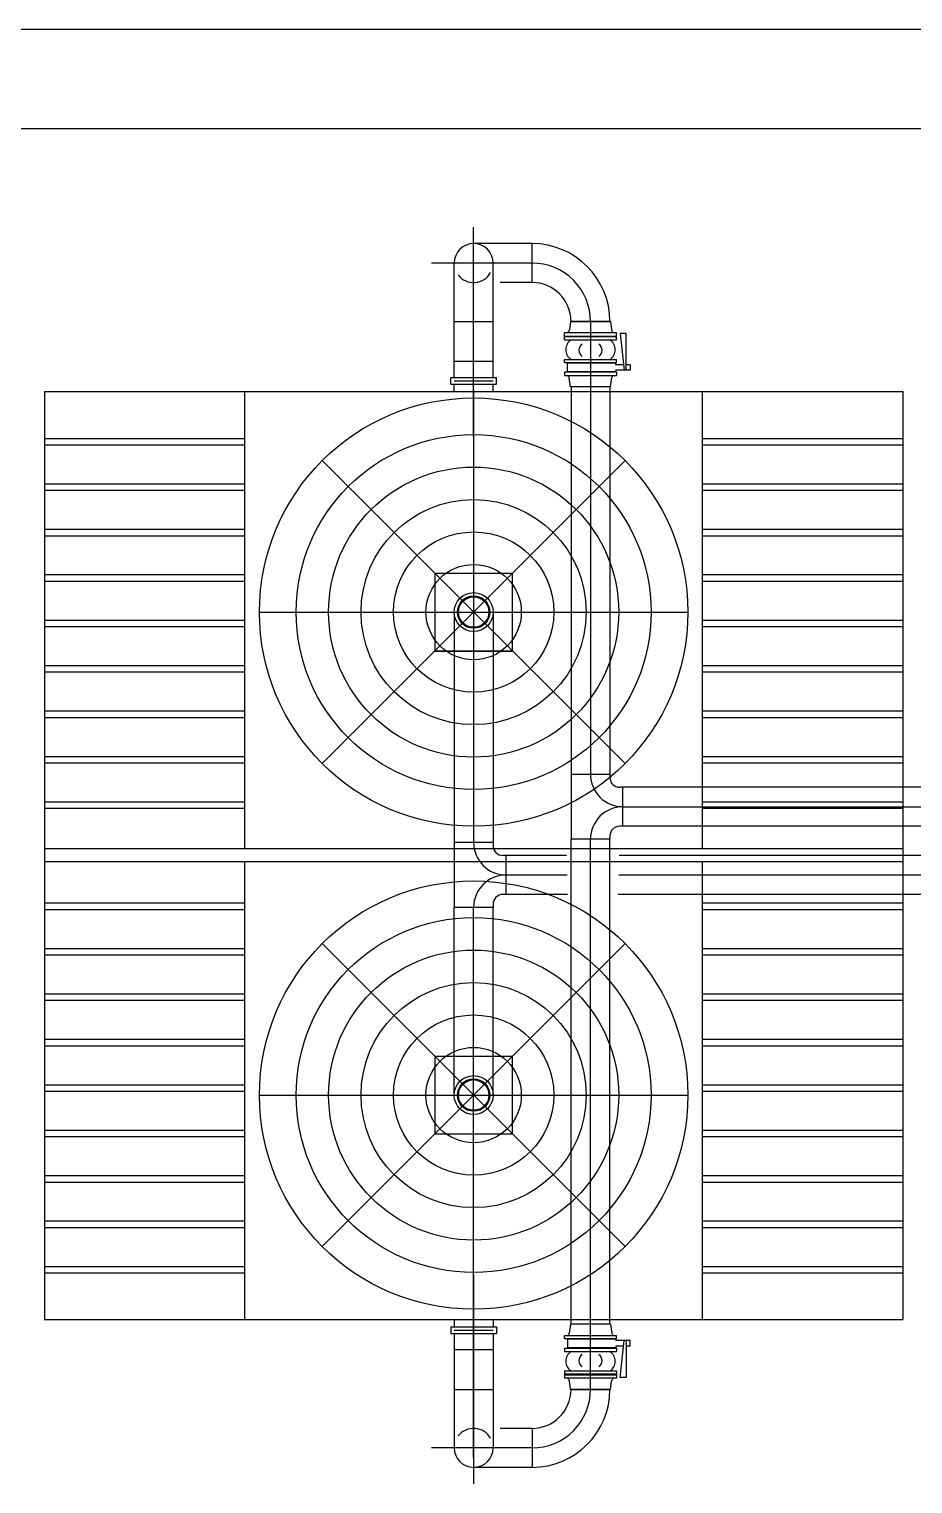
# Model space of a CAD drawing. Extents: x 0 to 1008, y 0 to 720.
# Drawn here: x 198.9 to 471.2, y 271.7 to 720 of the extents above; entities that cross this region are included whole.
import ezdxf

# ---------------------------------------------------------------- set-up
doc = ezdxf.new("R2010")
doc.units = 0
doc.header["$LTSCALE"] = 12.5
doc.linetypes.add('CENTER2', pattern=[0])
doc.linetypes.add('HIDDEN', pattern=[0])
doc.layers.get('0').update_dxf_attribs({"linetype": 'CONTINUOUS'})
for name, color, linetype in [('CWS', 5, 'CONTINUOUS'), ('MEQUIP', 4, 'CONTINUOUS'), ('PIPECL', 9, 'CENTER2'), ('TITLEBLK', 7, 'CONTINUOUS')]:
    doc.layers.add(name, color=color, linetype=linetype)

msp = doc.modelspace()

# ---------------------------------------------------------------- linework, layer by layer
at = {"color": 0}
msp.add_line((0, 720), (1008, 720), dxfattribs=at)
at = {"layer": 'CWS', "color": 0}
for p, q in [((353.88, 653.9), (335.88, 653.9)), ((353.88, 641.9), (353.88, 653.9)), ((329.88, 629.9), (329.88, 647.9)), ((341.88, 629.9), (341.88, 647.9)), ((353.88, 641.9), (344.02, 641.9)), ((329.88, 612.62), (329.88, 629.9)), ((329.88, 629.9), (341.88, 629.9)), ((341.88, 612.62), (341.88, 629.9)), ((365.69, 629.9), (365.39, 627.32)), ((365.69, 629.9), (365.39, 627.32)), ((378.07, 629.9), (365.69, 629.9)), ((378.07, 629.9), (365.69, 629.9)), ((366.07, 629.9), (378.07, 629.9)), ((366.07, 629.9), (378.07, 629.9)), ((378.07, 629.9), (378.36, 627.32)), ((378.07, 629.9), (378.36, 627.32)), ((379.88, 626.4), (363.88, 626.4)), ((379.88, 626.4), (363.88, 626.4)), ((379.88, 626.4), (363.88, 626.4)), ((379.88, 626.4), (363.88, 626.4)), ((379.88, 626.4), (363.88, 626.4)), ((379.88, 626.4), (363.88, 626.4)), ((363.88, 625.4), (363.88, 626.4)), ((363.88, 625.4), (363.88, 626.4)), ((363.88, 625.4), (379.88, 625.4)), ((363.88, 625.4), (379.88, 625.4)), ((379.88, 625.21), (363.88, 625.21)), ((379.88, 625.21), (363.88, 625.21)), ((379.88, 625.21), (363.88, 625.21)), ((379.88, 625.21), (363.88, 625.21)), ((379.88, 625.21), (363.88, 625.21)), ((379.88, 625.21), (363.88, 625.21)), ((363.88, 624.21), (363.88, 625.21)), ((363.88, 624.21), (363.88, 625.21)), ((363.88, 624.21), (379.88, 624.21)), ((363.88, 624.21), (379.88, 624.21)), ((379.88, 625.4), (379.88, 626.4)), ((379.88, 625.4), (379.88, 626.4)), ((379.88, 624.21), (379.88, 625.21)), ((379.88, 624.21), (379.88, 625.21)), ((381.01, 626.19), (382.26, 614.85)), ((382.87, 626.19), (381.01, 626.19)), ((382.87, 626.19), (381.01, 626.19)), ((381.01, 626.19), (382.26, 614.85)), ((382.87, 614.85), (382.87, 626.19)), ((382.87, 614.85), (382.87, 626.19)), ((329.88, 617.62), (341.88, 617.62)), ((363.88, 618.21), (379.88, 618.21)), ((363.88, 618.21), (379.88, 618.21)), ((363.88, 617.21), (363.88, 618.21)), ((363.88, 617.21), (363.88, 618.21)), ((363.88, 617.21), (379.88, 617.21)), ((363.88, 617.21), (379.88, 617.21)), ((363.88, 617.21), (379.88, 617.21)), ((363.88, 617.21), (379.88, 617.21)), ((379.88, 614.26), (363.88, 614.26)), ((379.88, 614.26), (363.88, 614.26)), ((363.88, 614.26), (363.88, 613.26)), ((363.88, 614.26), (363.88, 613.26)), ((379.7, 617.04), (364.77, 617.04)), ((379.7, 617.04), (364.77, 617.04)), ((364.77, 614.35), (364.77, 617.04)), ((364.77, 614.35), (364.77, 617.04)), ((379.7, 614.35), (364.77, 614.35)), ((379.7, 614.35), (364.77, 614.35)), ((379.7, 616.54), (379.7, 617.04)), ((379.7, 616.54), (379.7, 617.04)), ((382.08, 616.54), (379.7, 616.54)), ((382.08, 616.54), (379.7, 616.54)), ((379.7, 614.35), (379.7, 614.85)), ((384.09, 614.85), (379.7, 614.85)), ((384.09, 614.85), (379.7, 614.85)), ((379.7, 614.35), (379.7, 614.85)), ((379.88, 617.21), (379.88, 618.21)), ((379.88, 617.21), (379.88, 618.21)), ((379.88, 614.26), (379.88, 613.26)), ((379.88, 614.26), (379.88, 613.26)), ((384.09, 616.54), (382.87, 616.54)), ((384.09, 616.54), (382.87, 616.54)), ((384.09, 616.54), (384.09, 614.85)), ((384.09, 616.54), (384.09, 614.85)), ((328.88, 612.62), (342.88, 612.62)), ((328.88, 610.62), (328.88, 612.62)), ((328.88, 610.62), (342.88, 610.62)), ((329.88, 611.62), (341.88, 611.62)), ((342.88, 610.62), (342.88, 612.62)), ((363.88, 613.26), (379.88, 613.26)), ((363.88, 613.26), (379.88, 613.26)), ((363.88, 613.26), (379.88, 613.26)), ((363.88, 613.26), (379.88, 613.26)), ((363.88, 613.26), (379.88, 613.26)), ((363.88, 613.26), (379.88, 613.26)), ((365.69, 609.76), (365.36, 612.53)), ((365.69, 609.76), (365.36, 612.53)), ((378.07, 609.76), (365.69, 609.76)), ((378.07, 609.76), (365.69, 609.76)), ((365.88, 609.76), (365.88, 490.34)), ((377.88, 609.76), (377.88, 490.34)), ((378.07, 609.76), (378.5, 612.61)), ((378.07, 609.76), (378.5, 612.61)), ((329.88, 540.34), (329.88, 469.34)), ((341.88, 540.34), (341.88, 469.34)), ((365.88, 490.34), (365.88, 470.34)), ((377.88, 490.34), (365.88, 490.34)), ((377.88, 490.34), (377.88, 489.34)), ((381.88, 486.34), (380.88, 486.34)), ((478.48, 486.34), (381.88, 486.34)), ((381.88, 474.34), (381.88, 486.34)), ((377.88, 471.34), (377.88, 470.34)), ((381.88, 474.34), (380.88, 474.34)), ((478.48, 474.34), (381.88, 474.34)), ((329.88, 469.34), (329.88, 449.34)), ((341.88, 469.34), (329.88, 469.34)), ((341.88, 469.34), (341.88, 468.34)), ((365.88, 320.92), (365.88, 470.34)), ((377.88, 470.34), (365.88, 470.34)), ((377.88, 320.92), (377.88, 470.34)), ((345.88, 465.34), (344.88, 465.34)), ((364.47, 465.34), (345.88, 465.34)), ((345.88, 453.34), (345.88, 465.34)), ((478.27, 465.34), (380.73, 465.34)), ((345.88, 453.34), (344.88, 453.34)), ((364.83, 453.34), (345.88, 453.34)), ((478.45, 453.34), (380.37, 453.34)), ((329.88, 391.5), (329.88, 449.34)), ((341.88, 449.34), (329.88, 449.34)), ((341.88, 450.34), (341.88, 449.34)), ((341.88, 391.5), (341.88, 449.34)), ((328.88, 320.06), (342.88, 320.06)), ((328.88, 320.06), (328.88, 318.06)), ((329.88, 319.06), (341.88, 319.06)), ((342.88, 320.06), (342.88, 318.06)), ((365.69, 320.92), (365.36, 318.15)), ((365.69, 320.92), (365.36, 318.15)), ((378.07, 320.92), (365.69, 320.92)), ((378.07, 320.92), (365.69, 320.92)), ((378.07, 320.92), (378.5, 318.07)), ((378.07, 320.92), (378.5, 318.07)), ((328.88, 318.06), (342.88, 318.06)), ((329.88, 318.06), (329.88, 300.78)), ((341.88, 318.06), (341.88, 300.78)), ((363.88, 317.42), (379.88, 317.42)), ((363.88, 317.42), (379.88, 317.42)), ((363.88, 317.42), (379.88, 317.42)), ((363.88, 317.42), (379.88, 317.42)), ((363.88, 317.42), (379.88, 317.42)), ((363.88, 317.42), (379.88, 317.42)), ((363.88, 316.42), (363.88, 317.42)), ((363.88, 316.42), (363.88, 317.42)), ((379.88, 316.42), (363.88, 316.42)), ((379.88, 316.42), (363.88, 316.42)), ((379.7, 316.33), (364.77, 316.33)), ((379.7, 316.33), (364.77, 316.33)), ((364.77, 316.33), (364.77, 313.64)), ((364.77, 316.33), (364.77, 313.64)), ((379.7, 316.33), (379.7, 315.83)), ((379.7, 316.33), (379.7, 315.83)), ((384.09, 315.83), (379.7, 315.83)), ((384.09, 315.83), (379.7, 315.83)), ((382.08, 314.14), (379.7, 314.14)), ((382.08, 314.14), (379.7, 314.14)), ((379.7, 314.14), (379.7, 313.64)), ((379.7, 314.14), (379.7, 313.64)), ((379.88, 316.42), (379.88, 317.42)), ((379.88, 316.42), (379.88, 317.42)), ((381.01, 304.49), (382.26, 315.83)), ((381.01, 304.49), (382.26, 315.83)), ((382.87, 315.83), (382.87, 304.49)), ((382.87, 315.83), (382.87, 304.49)), ((384.09, 314.14), (382.87, 314.14)), ((384.09, 314.14), (382.87, 314.14)), ((384.09, 314.14), (384.09, 315.83)), ((384.09, 314.14), (384.09, 315.83)), ((329.88, 313.06), (341.88, 313.06)), ((363.88, 313.47), (379.88, 313.47)), ((363.88, 313.47), (379.88, 313.47)), ((363.88, 313.47), (379.88, 313.47)), ((363.88, 313.47), (379.88, 313.47)), ((363.88, 313.47), (363.88, 312.47)), ((363.88, 313.47), (363.88, 312.47)), ((363.88, 312.47), (379.88, 312.47)), ((363.88, 312.47), (379.88, 312.47)), ((379.7, 313.64), (364.77, 313.64)), ((379.7, 313.64), (364.77, 313.64)), ((379.88, 313.47), (379.88, 312.47)), ((379.88, 313.47), (379.88, 312.47)), ((363.88, 306.47), (379.88, 306.47)), ((363.88, 306.47), (379.88, 306.47)), ((363.88, 306.47), (363.88, 305.47)), ((363.88, 306.47), (363.88, 305.47)), ((379.88, 305.47), (363.88, 305.47)), ((379.88, 305.47), (363.88, 305.47)), ((379.88, 305.47), (363.88, 305.47)), ((379.88, 305.47), (363.88, 305.47)), ((379.88, 305.47), (363.88, 305.47)), ((379.88, 305.47), (363.88, 305.47)), ((363.88, 305.28), (379.88, 305.28)), ((363.88, 305.28), (379.88, 305.28)), ((363.88, 305.28), (363.88, 304.28)), ((363.88, 305.28), (363.88, 304.28)), ((379.88, 306.47), (379.88, 305.47)), ((379.88, 306.47), (379.88, 305.47)), ((379.88, 305.28), (379.88, 304.28)), ((379.88, 305.28), (379.88, 304.28)), ((329.88, 300.78), (329.88, 282.78)), ((329.88, 300.78), (341.88, 300.78)), ((341.88, 300.78), (341.88, 282.78)), ((379.88, 304.28), (363.88, 304.28)), ((379.88, 304.28), (363.88, 304.28)), ((379.88, 304.28), (363.88, 304.28)), ((379.88, 304.28), (363.88, 304.28)), ((379.88, 304.28), (363.88, 304.28)), ((379.88, 304.28), (363.88, 304.28)), ((365.69, 300.78), (365.39, 303.36)), ((365.69, 300.78), (365.39, 303.36)), ((378.07, 300.78), (365.69, 300.78)), ((378.07, 300.78), (365.69, 300.78)), ((366.07, 300.78), (378.07, 300.78)), ((366.07, 300.78), (378.07, 300.78)), ((366.07, 300.78), (378.07, 300.78)), ((378.07, 300.78), (378.36, 303.36)), ((378.07, 300.78), (378.36, 303.36)), ((382.87, 304.49), (381.01, 304.49)), ((382.87, 304.49), (381.01, 304.49)), ((353.88, 288.78), (344.02, 288.78)), ((353.88, 288.78), (353.88, 276.78)), ((353.88, 276.78), (335.88, 276.78))]:
    msp.add_line(p, q, dxfattribs=at)
for centre, radius in [((335.88, 540.34), 6), ((335.88, 540.34), 5), ((335.88, 391.5), 6), ((335.88, 391.5), 5)]:
    msp.add_circle(centre, radius, dxfattribs=at)
for centre, radius, start, end in [((335.88, 647.9), 6, 0, 180), ((353.88, 629.9), 24, 0, 90), ((353.88, 629.9), 12, 0, 90), ((367.89, 621.21), 3.61, 123.8823, 236.1177), ((367.89, 621.21), 3.61, 123.8823, 236.1177), ((363.99, 627.61), 1.43, 302.3757, 348.2743), ((363.99, 627.61), 1.43, 302.3757, 348.2743), ((375.86, 621.21), 3.61, 303.8823, 56.1177), ((375.86, 621.21), 3.61, 303.8823, 56.1177), ((379.77, 627.61), 1.43, 191.7257, 237.6243), ((379.77, 627.61), 1.43, 191.7257, 237.6243), ((370.63, 621.01), 2.32, 124.3144, 235.6856), ((370.63, 621.01), 2.32, 124.3144, 235.6856), ((373.13, 621.01), 2.32, 304.3144, 55.6856), ((373.13, 621.01), 2.32, 304.3144, 55.6856), ((364.33, 612.3), 1.05, 12.6272, 66.3528), ((364.33, 612.3), 1.05, 12.6272, 66.3528), ((379.28, 612.53), 0.785, 110.9437, 173.7565), ((379.28, 612.53), 0.785, 110.9437, 173.7565), ((380.88, 489.34), 3, 180, 270), ((380.88, 471.34), 3, 90, 180), ((344.88, 468.34), 3, 180, 270), ((344.88, 450.34), 3, 90, 180), ((364.33, 318.38), 1.05, 293.6472, 347.3728), ((364.33, 318.38), 1.05, 293.6472, 347.3728), ((379.28, 318.15), 0.785, 186.2435, 249.0563), ((379.28, 318.15), 0.785, 186.2435, 249.0563), ((367.89, 309.47), 3.61, 123.8823, 236.1177), ((367.89, 309.47), 3.61, 123.8823, 236.1177), ((370.63, 309.66), 2.32, 124.3144, 235.6856), ((370.63, 309.66), 2.32, 124.3144, 235.6856), ((373.13, 309.66), 2.32, 304.3144, 55.6856), ((373.13, 309.66), 2.32, 304.3144, 55.6856), ((375.86, 309.47), 3.61, 303.8823, 56.1177), ((375.86, 309.47), 3.61, 303.8823, 56.1177), ((353.88, 300.78), 24, 270, 0), ((353.88, 300.78), 12, 270, 0), ((363.99, 303.07), 1.43, 11.7257, 57.6243), ((363.99, 303.07), 1.43, 11.7257, 57.6243), ((379.77, 303.07), 1.43, 122.3757, 168.2743), ((379.77, 303.07), 1.43, 122.3757, 168.2743), ((335.88, 282.78), 6, 180, 360)]:
    msp.add_arc(centre, radius, start, end, dxfattribs=at)
at = {"layer": 'CWS', "color": 0, "linetype": 'HIDDEN'}
for centre, start, end in [((335.88, 647.9), 217.6453, 330.6604), ((335.88, 282.78), 29.3396, 142.3547)]:
    msp.add_arc(centre, 6, start, end, dxfattribs=at)
at = {"layer": 'MEQUIP', "color": 0}
for p, q in [((329.88, 608.34), (329.88, 610.62)), ((341.88, 608.34), (341.88, 610.62)), ((323.88, 552.34), (347.88, 552.34)), ((323.88, 552.34), (323.88, 528.34)), ((347.88, 528.34), (347.88, 552.34)), ((347.88, 528.34), (323.88, 528.34)), ((323.88, 528.34), (347.88, 528.34)), ((323.88, 403.5), (347.88, 403.5)), ((323.88, 403.5), (323.88, 379.5)), ((347.88, 379.5), (347.88, 403.5)), ((347.88, 379.5), (323.88, 379.5)), ((329.88, 322.34), (329.88, 320.06)), ((341.88, 322.34), (341.88, 320.06))]:
    msp.add_line(p, q, dxfattribs=at)
at = {"layer": 'MEQUIP', "color": 0, "linetype": 'HIDDEN'}
for p, q in [((203.63, 608.34), (203.63, 322.34)), ((203.63, 608.34), (468.13, 608.34)), ((203.63, 608.34), (468.13, 608.34)), ((265.42, 467.34), (265.42, 608.34)), ((406.33, 608.34), (406.33, 467.34)), ((468.13, 608.34), (468.13, 322.34)), ((203.63, 593.88), (265.42, 593.88)), ((203.63, 591.88), (265.42, 591.88)), ((406.33, 593.88), (468.13, 593.88)), ((406.33, 591.88), (468.13, 591.88)), ((382.55, 493.67), (289.21, 587.01)), ((382.55, 587.01), (289.21, 493.67)), ((203.63, 579.88), (265.42, 579.88)), ((406.33, 579.88), (468.13, 579.88)), ((203.63, 577.88), (265.42, 577.88)), ((406.33, 577.88), (468.13, 577.88)), ((203.63, 565.88), (265.42, 565.88)), ((406.33, 565.88), (468.13, 565.88)), ((203.63, 563.88), (265.42, 563.88)), ((406.33, 563.88), (468.13, 563.88)), ((203.63, 551.88), (265.42, 551.88)), ((406.33, 551.88), (468.13, 551.88)), ((203.63, 549.88), (265.42, 549.88)), ((406.33, 549.88), (468.13, 549.88)), ((269.88, 540.34), (401.88, 540.34)), ((203.63, 537.88), (265.42, 537.88)), ((203.63, 535.88), (265.42, 535.88)), ((406.33, 537.88), (468.13, 537.88)), ((406.33, 535.88), (468.13, 535.88)), ((203.63, 523.88), (265.42, 523.88)), ((203.63, 521.88), (265.42, 521.88)), ((406.33, 523.88), (468.13, 523.88)), ((406.33, 521.88), (468.13, 521.88)), ((203.63, 509.88), (265.42, 509.88)), ((203.63, 507.88), (265.42, 507.88)), ((406.33, 509.88), (468.13, 509.88)), ((406.33, 507.88), (468.13, 507.88)), ((203.63, 495.88), (265.42, 495.88)), ((203.63, 493.88), (265.42, 493.88)), ((406.33, 495.88), (468.13, 495.88)), ((406.33, 493.88), (468.13, 493.88)), ((203.63, 481.88), (265.42, 481.88)), ((203.63, 479.88), (265.42, 479.88)), ((406.33, 481.88), (468.13, 481.88)), ((406.33, 479.88), (468.13, 479.88)), ((468.13, 467.34), (203.63, 467.34)), ((468.13, 463.34), (203.63, 463.34)), ((265.42, 322.34), (265.42, 463.34)), ((406.33, 463.34), (406.33, 322.34)), ((203.63, 450.7), (265.42, 450.7)), ((203.63, 448.7), (265.42, 448.7)), ((406.33, 450.7), (468.13, 450.7)), ((406.33, 448.7), (468.13, 448.7)), ((203.63, 436.7), (265.42, 436.7)), ((382.55, 344.83), (289.21, 438.17)), ((382.55, 438.17), (289.21, 344.83)), ((406.33, 436.7), (468.13, 436.7)), ((203.63, 434.7), (265.42, 434.7)), ((406.33, 434.7), (468.13, 434.7)), ((203.63, 422.7), (265.42, 422.7)), ((406.33, 422.7), (468.13, 422.7)), ((203.63, 420.7), (265.42, 420.7)), ((406.33, 420.7), (468.13, 420.7)), ((203.63, 408.7), (265.42, 408.7)), ((406.33, 408.7), (468.13, 408.7)), ((203.63, 406.7), (265.42, 406.7)), ((406.33, 406.7), (468.13, 406.7)), ((203.63, 394.7), (265.42, 394.7)), ((406.33, 394.7), (468.13, 394.7)), ((203.63, 392.7), (265.42, 392.7)), ((269.88, 391.5), (401.88, 391.5)), ((406.33, 392.7), (468.13, 392.7)), ((203.63, 380.7), (265.42, 380.7)), ((203.63, 378.7), (265.42, 378.7)), ((406.33, 380.7), (468.13, 380.7)), ((406.33, 378.7), (468.13, 378.7)), ((203.63, 366.7), (265.42, 366.7)), ((203.63, 364.7), (265.42, 364.7)), ((406.33, 366.7), (468.13, 366.7)), ((406.33, 364.7), (468.13, 364.7)), ((203.63, 352.7), (265.42, 352.7)), ((203.63, 350.7), (265.42, 350.7)), ((406.33, 352.7), (468.13, 352.7)), ((406.33, 350.7), (468.13, 350.7)), ((203.63, 338.7), (265.42, 338.7)), ((203.63, 336.7), (265.42, 336.7)), ((406.33, 338.7), (468.13, 338.7)), ((406.33, 336.7), (468.13, 336.7)), ((203.63, 322.34), (468.13, 322.34)), ((203.63, 322.34), (468.13, 322.34))]:
    msp.add_line(p, q, dxfattribs=at)
for centre, radius in [((335.88, 540.34), 66), ((335.88, 540.34), 54.69), ((335.88, 540.34), 44.69), ((335.88, 540.34), 34.69), ((335.88, 540.34), 24.69), ((335.88, 540.34), 14.69), ((335.88, 540.34), 4.69), ((335.88, 391.5), 66), ((335.88, 391.5), 54.69), ((335.88, 391.5), 44.69), ((335.88, 391.5), 34.69), ((335.88, 391.5), 24.69), ((335.88, 391.5), 14.69), ((335.88, 391.5), 4.69)]:
    msp.add_circle(centre, radius, dxfattribs=at)
at = {"layer": 'PIPECL', "color": 0}
for p, q in [((335.88, 594.53), (335.88, 659)), ((353.88, 647.9), (322.9, 647.9)), ((371.88, 629.9), (371.88, 490.34)), ((335.88, 608.9), (335.88, 469.34)), ((381.88, 480.34), (492.39, 480.34)), ((371.88, 300.78), (371.88, 470.34)), ((345.88, 459.34), (364.71, 459.34)), ((380.61, 459.34), (493.28, 459.34)), ((335.88, 279.78), (335.88, 449.34)), ((335.88, 336.15), (335.88, 271.68)), ((353.88, 282.78), (322.9, 282.78))]:
    msp.add_line(p, q, dxfattribs=at)
for centre, radius, start, end in [((353.88, 629.9), 18, 359.9911, 90.0089), ((381.88, 490.34), 10, 180, 270), ((381.88, 470.34), 10, 90, 180), ((345.88, 469.34), 10, 180, 270), ((345.88, 449.34), 10, 90, 180), ((353.88, 300.77), 18, 269.9911, 0.0089)]:
    msp.add_arc(centre, radius, start, end, dxfattribs=at)
at = {"layer": 'TITLEBLK', "color": 0}
msp.add_line((992.43, 689.22), (37.51, 689.22), dxfattribs=at)

doc.saveas('drawing.dxf')
